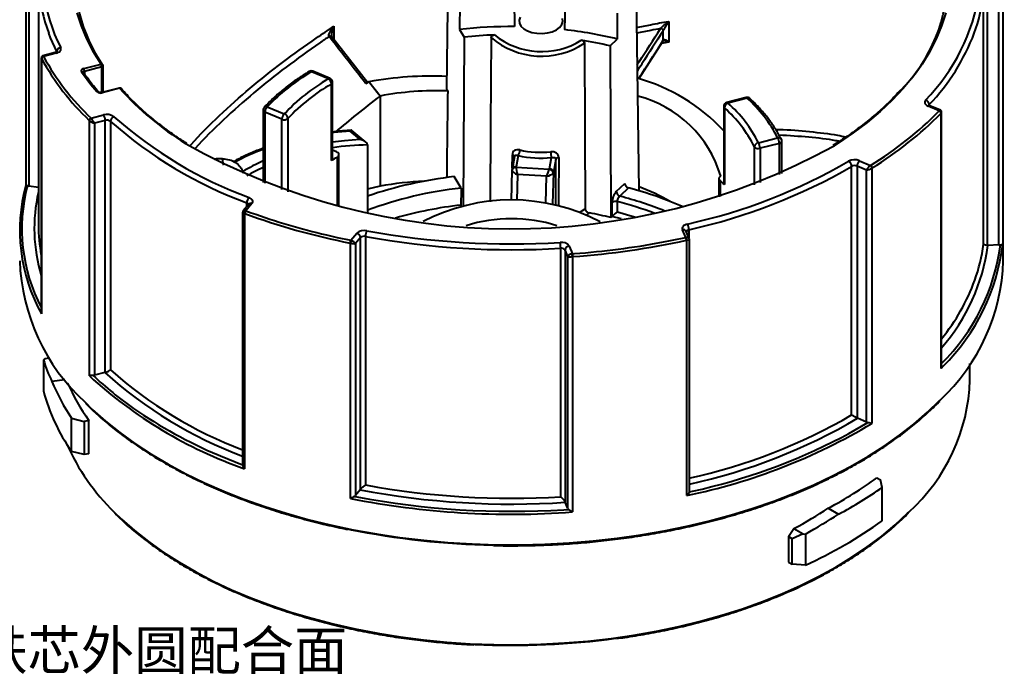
# Model space of a CAD drawing. Header units: millimetres. Extents: x 2517 to 77584, y 486 to 45347.
# Drawn here: x 3347.88 to 3385.64, y 615.38 to 640.5 of the extents above; entities that cross this region are included whole.
import ezdxf

# ---------------------------------------------------------------- set-up
doc = ezdxf.new("R2010")
doc.units = ezdxf.units.MM
doc.layers.add('实线', color=7, linetype='Continuous', lineweight=25)
doc.styles.get("Standard").update_dxf_attribs({"font": 'simfang.ttf'})

msp = doc.modelspace()

# ---------------------------------------------------------------- linework, layer by layer
at = {"layer": '实线'}
for p, q in [((3348.1149, 643.9347), (3348.1149, 634.1533)), ((3348.2308, 643.7831), (3348.2308, 634.1153)), ((3348.5978, 642.1576), (3348.5978, 632.6204)), ((3385.6378, 631.2486), (3385.6378, 642.2229)), ((3385.6141, 641.6763), (3385.6141, 631.8782)), ((3366.8612, 641.2255), (3366.8764, 640.2338)), ((3384.8729, 631.8831), (3384.8729, 641.4203)), ((3385.0213, 641.506), (3385.0213, 631.8393)), ((3385.4655, 631.856), (3385.4655, 641.5239)), ((3364.7745, 641.1153), (3364.7675, 640.1227)), ((3368.8128, 641.1071), (3368.7957, 640.1173)), ((3370.8142, 640.7488), (3370.8185, 639.7556)), ((3372.7924, 640.4344), (3372.7924, 639.64)), ((3359.9383, 640.2467), (3359.9383, 639.7342)), ((3364.7675, 640.1227), (3364.9419, 639.8304)), ((3372.585, 639.7129), (3372.585, 640.076)), ((3361.2353, 638.0833), (3359.8477, 639.8495)), ((3364.9419, 639.8304), (3364.8962, 633.3432)), ((3370.5427, 639.4906), (3370.8185, 639.7556)), ((3371.6453, 638.2265), (3372.5771, 639.6852)), ((3370.5427, 639.4906), (3370.5714, 632.9076)), ((3372.7924, 639.64), (3372.5168, 639.5909)), ((3348.708, 639.0346), (3348.708, 629.2677)), ((3348.7151, 639.0126), (3348.7151, 629.2146)), ((3349.235, 639.2345), (3348.7704, 639.1151)), ((3349.2748, 639.2101), (3348.7944, 639.0867)), ((3349.235, 639.2345), (3349.2339, 639.2342)), ((3350.335, 638.6232), (3351.0002, 638.7942)), ((3351.0328, 638.6867), (3350.3675, 638.5157)), ((3351.0328, 637.7077), (3351.0328, 638.6867)), ((3351.0802, 637.7199), (3351.0802, 638.7289)), ((3350.3675, 638.5157), (3350.3675, 638.4128)), ((3359.7292, 638.229), (3359.0755, 638.5031)), ((3359.7911, 638.2459), (3359.1374, 638.5201)), ((3351.6962, 637.8782), (3351.0309, 637.7072)), ((3351.7161, 637.866), (3351.0508, 637.695)), ((3359.8435, 635.0941), (3359.8435, 638.0337)), ((3359.8892, 635.1588), (3359.8892, 638.0983)), ((3361.7152, 637.571), (3361.2839, 638.1174)), ((3361.2839, 638.1174), (3361.2839, 638.1159)), ((3361.5161, 637.822), (3361.2839, 638.1159)), ((3364.2614, 637.8428), (3364.3081, 637.7646)), ((3350.902, 637.7264), (3350.9032, 637.7251)), ((3361.7152, 637.571), (3361.7152, 637.5702)), ((3361.7152, 637.5702), (3361.7152, 634.1089)), ((3375.763, 637.5125), (3375.0248, 637.3228)), ((3375.8028, 637.4882), (3375.0646, 637.2985)), ((3357.2227, 637.0274), (3357.2227, 634.2472)), ((3357.3827, 637.1581), (3358.0364, 636.8839)), ((3374.9046, 637.1678), (3374.9046, 634.2283)), ((3374.9296, 637.1183), (3374.9296, 634.1788)), ((3383.1757, 637.0006), (3382.7503, 637.179)), ((3382.797, 637.2411), (3382.797, 637.2035)), ((3383.2211, 637.0244), (3382.8121, 637.1959)), ((3350.6166, 636.724), (3351.097, 636.8475)), ((3357.9424, 636.6785), (3357.2886, 636.9527)), ((3357.2886, 636.9527), (3357.2886, 634.2213)), ((3357.9424, 633.978), (3357.9424, 636.6785)), ((3358.1782, 636.7105), (3358.1782, 633.8962)), ((3383.2502, 627.1192), (3383.2502, 636.9172)), ((3383.2705, 627.2073), (3383.2705, 636.9501)), ((3350.5529, 626.8317), (3350.5529, 636.6298)), ((3351.1621, 636.6325), (3350.7553, 636.5279)), ((3350.7553, 636.5279), (3350.7553, 626.8601)), ((3351.1621, 626.9658), (3351.1621, 636.6325)), ((3351.3628, 636.5971), (3351.3628, 627.0599)), ((3360.9378, 635.9088), (3360.5633, 636.2234)), ((3361.1641, 635.797), (3360.6239, 636.2507)), ((3376.236, 635.7796), (3376.9742, 635.9694)), ((3361.2297, 635.696), (3361.2297, 633.081)), ((3376.0819, 634.1652), (3376.0819, 635.6242)), ((3377.0393, 635.7543), (3376.3011, 635.5646)), ((3376.3011, 635.5646), (3376.3011, 634.2504)), ((3377.0393, 634.5598), (3377.0393, 635.7543)), ((3377.1342, 634.6022), (3377.1342, 635.8387)), ((3355.6577, 635.1637), (3355.5326, 635.165)), ((3360.0353, 635.43), (3359.8892, 635.4913)), ((3360.0603, 635.2179), (3360.0603, 633.3435)), ((3360.1342, 633.3252), (3360.1342, 635.3179)), ((3366.8703, 635.2488), (3366.78, 634.7531)), ((3366.7896, 634.8058), (3366.7904, 635.3194)), ((3367.016, 635.2866), (3366.9374, 634.8551)), ((3368.2104, 634.7779), (3368.289, 635.2093)), ((3368.46, 635.1346), (3368.3696, 634.6376)), ((3368.4579, 633.375), (3368.46, 635.1346)), ((3366.7783, 634.7341), (3366.78, 634.7531)), ((3366.9377, 634.8435), (3368.206, 634.7665)), ((3379.8139, 625.3336), (3379.8139, 634.8708)), ((3380.3831, 634.7302), (3380.0229, 634.8813)), ((3380.0229, 634.8813), (3380.0229, 625.2147)), ((3380.117, 635.0867), (3380.5424, 634.9083)), ((3380.5944, 634.807), (3380.5944, 625.009)), ((3364.8236, 634.0382), (3364.5608, 634.4787)), ((3366.777, 634.7244), (3366.7454, 633.5623)), ((3366.9906, 634.5567), (3366.9634, 633.5598)), ((3368.1044, 634.4891), (3366.9906, 634.5567)), ((3368.0763, 633.4557), (3368.1044, 634.4891)), ((3368.3696, 634.6376), (3368.3367, 633.4319)), ((3374.7206, 634.4038), (3374.7206, 633.696)), ((3380.3831, 625.0624), (3380.3831, 634.7302)), ((3348.5978, 634.0545), (3348.2308, 634.1153)), ((3361.7152, 634.1089), (3361.2297, 633.9941)), ((3370.7821, 633.9021), (3371.104, 634.2114)), ((3371.2511, 634.0439), (3370.9192, 633.7251)), ((3374.7621, 634.3258), (3374.7621, 633.7088)), ((3371.6411, 633.9353), (3371.6513, 633.9451)), ((3356.6702, 633.4154), (3356.4565, 633.1625)), ((3356.7924, 633.4428), (3356.5619, 633.17)), ((3356.5943, 633.3256), (3356.5943, 633.4697)), ((3356.67, 633.4152), (3356.6702, 633.4154)), ((3364.8167, 633.3842), (3364.847, 633.3333)), ((3368.3367, 633.4319), (3368.336, 633.4082)), ((3356.4372, 633.1098), (3356.4372, 623.4121)), ((3356.5103, 633.0684), (3356.5103, 623.2704)), ((3356.5619, 633.17), (3356.7684, 633.0941)), ((3369.7471, 633.0847), (3369.6365, 633.0087)), ((3370.5714, 632.9076), (3370.613, 632.9475)), ((3370.9771, 632.8529), (3370.613, 632.9475)), ((3360.5885, 632.0362), (3360.819, 632.3091)), ((3360.9628, 632.1379), (3360.7676, 631.9069)), ((3360.9628, 622.4713), (3360.9628, 632.1379)), ((3361.1559, 632.1853), (3361.1559, 622.6481)), ((3373.447, 632.1454), (3373.3198, 632.44)), ((3373.4646, 632.3773), (3373.4667, 632.3728)), ((3373.5807, 632.1089), (3373.4667, 632.3728)), ((3373.5703, 632.4396), (3373.5703, 632.1329)), ((3360.5714, 622.1269), (3360.5714, 631.925)), ((3360.7676, 631.9069), (3360.7676, 622.239)), ((3368.6458, 622.1936), (3368.6458, 631.7308)), ((3368.9729, 631.8143), (3369.1001, 631.5198)), ((3373.4845, 622.2405), (3373.4845, 632.0385)), ((3373.5875, 622.3921), (3373.5875, 632.0757)), ((3385.4655, 631.856), (3385.0431, 631.839)), ((3368.9254, 631.4119), (3368.8177, 631.6613)), ((3368.8177, 631.6613), (3368.8177, 621.9947)), ((3368.9254, 621.7441), (3368.9254, 631.4119)), ((3369.1001, 631.5198), (3369.1736, 631.5252)), ((3369.1005, 631.4075), (3369.1005, 621.6094)), ((3348.845, 627.4824), (3348.793, 627.4471)), ((3348.793, 627.4471), (3348.793, 626.2538)), ((3349.0233, 627.51), (3348.845, 627.4824)), ((3383.327, 627.1995), (3383.2502, 627.1192)), ((3384.3578, 626.676), (3384.3578, 627.3038)), ((3351.1421, 626.9595), (3350.7553, 626.8601)), ((3349.611, 626.6869), (3349.1174, 626.6105)), ((3349.8723, 625.2066), (3350.3515, 625.0881)), ((3349.8723, 623.9283), (3349.8723, 625.2066)), ((3350.5375, 625.1169), (3350.3515, 625.0881)), ((3350.3515, 625.0881), (3350.3515, 623.8143)), ((3350.5375, 623.8431), (3350.5375, 625.1169)), ((3380.3831, 625.0624), (3380.0406, 625.2061)), ((3350.3515, 623.8143), (3349.8723, 623.9283)), ((3350.5375, 623.8431), (3350.3515, 623.8143)), ((3380.7837, 622.9227), (3380.9199, 622.844)), ((3380.9884, 622.552), (3380.9199, 622.844)), ((3360.9532, 622.4587), (3360.7676, 622.239)), ((3373.5856, 622.3778), (3373.7117, 622.4064)), ((3380.9884, 621.2737), (3380.9884, 622.552)), ((3360.7289, 622.2099), (3360.8211, 622.1921)), ((3368.9254, 621.7441), (3368.8229, 621.9812)), ((3368.7649, 621.6987), (3368.9527, 621.7109)), ((3378.9169, 621.7543), (3379.3129, 621.5257)), ((3377.5998, 620.9725), (3377.955, 620.7674)), ((3377.3896, 620.6644), (3377.3896, 619.6895)), ((3377.5258, 620.5857), (3377.3896, 620.6644)), ((3377.955, 620.7674), (3377.5258, 620.5857)), ((3377.5258, 619.6109), (3377.5258, 620.5857)), ((3377.955, 620.7674), (3378.0395, 620.7646)), ((3378.0395, 620.7646), (3378.0395, 619.5713)), ((3377.3896, 619.6895), (3377.5258, 619.6109)), ((3378.0395, 619.5713), (3377.5258, 619.6109))]:
    msp.add_line(p, q, dxfattribs=at)
at = {"layer": '实线', "flags": 128}
for points in [[(3364.3274, 642.5246), (3364.3045, 640.899), (3364.2614, 637.8428)], [(3371.5259, 642.0878), (3371.551, 640.4593), (3371.6513, 633.9451)], [(3351.0002, 638.7942), (3350.705, 639.2751), (3350.4539, 639.7643), (3350.2474, 640.2604), (3350.0862, 640.762)], [(3367.0848, 640.5983), (3367.0483, 640.4833), (3367.0605, 640.3666), (3367.1207, 640.255), (3367.2255, 640.155), (3367.3687, 640.0723), (3367.542, 640.0118), (3367.7353, 639.977), (3367.9375, 639.97), (3368.1366, 639.991), (3368.3213, 640.039), (3368.4807, 640.1111), (3368.6056, 640.2031), (3368.6887, 640.3097), (3368.7252, 640.4247), (3368.713, 640.5414)], [(3383.4299, 640.7635), (3383.2688, 640.2618), (3383.0625, 639.7657), (3382.8114, 639.2765), (3382.5164, 638.7956), (3382.1781, 638.3242), (3381.7976, 637.8637), (3381.3758, 637.4154), (3380.914, 636.9804), (3380.4134, 636.5599), (3379.8753, 636.1552), (3379.3013, 635.7672), (3379.1396, 635.6651)], [(3349.2985, 639.2737), (3349.0615, 639.8037), (3348.9948, 639.9777)], [(3365.9756, 639.8124), (3365.9544, 636.4393), (3365.9363, 633.516)], [(3349.2748, 639.2101), (3349.3247, 639.2262), (3349.3689, 639.2471), (3349.4059, 639.2723), (3349.4346, 639.3008), (3349.4541, 639.3318), (3349.4636, 639.3643), (3349.4631, 639.3973), (3349.4523, 639.4297)], [(3369.56, 639.5949), (3369.5729, 636.2197), (3369.584, 633.2444)], [(3349.2748, 639.2101), (3349.2621, 639.2241), (3349.2499, 639.2325), (3349.2386, 639.235), (3349.235, 639.2345)], [(3350.335, 638.6232), (3350.3084, 638.6145), (3350.2851, 638.6031), (3350.2661, 638.5893), (3350.2519, 638.5737), (3350.2431, 638.5568), (3350.24, 638.5393), (3350.2428, 638.5217), (3350.2513, 638.5048)], [(3351.0328, 638.6867), (3351.046, 638.691), (3351.0575, 638.6967), (3351.067, 638.7035), (3351.0741, 638.7112), (3351.0786, 638.7196), (3351.0802, 638.7283), (3351.0802, 638.7289)], [(3351.7161, 637.866), (3351.7097, 637.873), (3351.7036, 637.8772), (3351.698, 637.8785), (3351.6962, 637.8782)], [(3361.7152, 637.5702), (3361.6037, 637.7112), (3361.5161, 637.822)], [(3351.0508, 637.695), (3351.0445, 637.702), (3351.0384, 637.7062), (3351.0327, 637.7075), (3351.0309, 637.7072)], [(3375.8028, 637.4882), (3375.7901, 637.5022), (3375.7779, 637.5106), (3375.7667, 637.5131), (3375.763, 637.5125)], [(3382.6557, 637.4151), (3382.6335, 637.3847), (3382.6211, 637.3525), (3382.6187, 637.3195), (3382.6266, 637.2869), (3382.6444, 637.2555), (3382.6715, 637.2265), (3382.7072, 637.2007), (3382.7503, 637.179)], [(3375.0646, 637.2985), (3375.052, 637.3124), (3375.0397, 637.3208), (3375.0285, 637.3233), (3375.0248, 637.3228)], [(3360.5633, 636.2234), (3359.937, 636.165), (3359.8892, 636.1593)], [(3359.8892, 635.8125), (3360.3411, 635.8655), (3360.9378, 635.9088)], [(3355.7139, 634.9187), (3355.6949, 634.9938), (3355.6577, 635.1637)], [(3360.0603, 635.2179), (3360.0939, 635.2411), (3360.118, 635.2679), (3360.1315, 635.2971), (3360.1337, 635.3273), (3360.1244, 635.3571), (3360.1042, 635.385), (3360.074, 635.4097), (3360.0353, 635.43)], [(3368.569, 635.2115), (3368.5687, 634.9485), (3368.5678, 633.8964), (3368.5673, 633.3558)], [(3374.7888, 634.5005), (3374.7627, 634.4822), (3374.7425, 634.4616), (3374.7286, 634.4393), (3374.7215, 634.4159), (3374.7214, 634.3922), (3374.7283, 634.3688), (3374.742, 634.3465), (3374.7621, 634.3258)], [(3356.7924, 633.4428), (3356.8127, 633.4736), (3356.8233, 633.506), (3356.8237, 633.539), (3356.8139, 633.5715), (3356.7942, 633.6025), (3356.7654, 633.631), (3356.7282, 633.656), (3356.6839, 633.6769)], [(3368.3231, 633.4108), (3368.3274, 633.4154), (3368.3367, 633.4319)], [(3369.3719, 633.1153), (3369.4807, 633.177), (3369.584, 633.2444)], [(3370.8247, 633.1257), (3371.3935, 632.9669), (3371.4963, 632.9354)], [(3373.5103, 632.6559), (3373.4594, 632.6409), (3373.414, 632.6208), (3373.3755, 632.5964), (3373.3452, 632.5685), (3373.3239, 632.5379), (3373.3124, 632.5056), (3373.311, 632.4726), (3373.3198, 632.44)], [(3359.6503, 632.2407), (3360.061, 632.1471), (3360.5885, 632.0362)], [(3372.5254, 631.9586), (3372.9195, 632.0347), (3373.447, 632.1454)], [(3350.386, 625.8203), (3350.6661, 625.548), (3351.1741, 625.0956), (3351.7203, 624.6582), (3352.3033, 624.237), (3352.9216, 623.8329), (3353.5738, 623.447), (3354.2583, 623.0801), (3354.9733, 622.7333), (3355.7172, 622.4072), (3356.4881, 622.1029), (3357.2842, 621.8209), (3358.1034, 621.5619), (3358.9438, 621.3267), (3359.8033, 621.1158), (3360.6798, 620.9296), (3361.5713, 620.7687), (3362.4754, 620.6335), (3363.39, 620.5242), (3364.3128, 620.4412), (3365.2416, 620.3846), (3366.1741, 620.3546), (3367.1081, 620.3513), (3368.0412, 620.3746), (3368.9711, 620.4245), (3369.8957, 620.501), (3370.8125, 620.6037), (3371.7195, 620.7325), (3372.6143, 620.887), (3373.4947, 621.0669), (3374.3587, 621.2717), (3375.2041, 621.5009), (3376.0288, 621.7539), (3376.8308, 622.0302), (3377.6082, 622.3291), (3378.359, 622.6498), (3379.0815, 622.9915), (3379.7737, 623.3534), (3380.4341, 623.7347), (3381.0611, 624.1343), (3381.653, 624.5514), (3382.2085, 624.9848), (3382.7262, 625.4336), (3383.2048, 625.8966), (3383.2078, 625.8996)], [(3379.4224, 624.4688), (3379.7056, 624.6209), (3380.441, 625.0471)], [(3355.4931, 623.8007), (3355.5826, 623.7623), (3356.4374, 623.4182)], [(3351.508, 621.6036), (3351.787, 621.3338), (3352.2832, 620.896), (3352.8178, 620.4735), (3353.3894, 620.0675), (3353.9965, 619.6789), (3354.6373, 619.309), (3355.3103, 618.9585), (3356.0137, 618.6286), (3356.7456, 618.3199), (3357.504, 618.0335), (3358.2869, 617.7699), (3359.0923, 617.53), (3359.9181, 617.3143), (3360.762, 617.1235), (3361.6217, 616.958), (3362.4951, 616.8182), (3363.3798, 616.7046), (3364.2735, 616.6174), (3365.1737, 616.5569), (3366.0782, 616.5233), (3366.9844, 616.5165), (3367.8901, 616.5367), (3368.7927, 616.5838), (3369.69, 616.6577), (3370.5795, 616.7581), (3371.4588, 616.8848), (3372.3257, 617.0375), (3373.1778, 617.2158), (3374.0129, 617.4191), (3374.8287, 617.647), (3375.6232, 617.8988), (3376.3941, 618.1739), (3377.1395, 618.4715), (3377.8573, 618.7909), (3378.5458, 619.1313), (3379.2029, 619.4916), (3379.8271, 619.8709), (3380.4166, 620.2684), (3380.9699, 620.6828), (3381.4854, 621.1131), (3381.962, 621.5581), (3382.013, 621.6089)]]:
    msp.add_lwpolyline(points, dxfattribs=at)
at = {"layer": '实线'}
for centre, radius, start, end in [((3356.1724, 642.2567), 6.1898, 134.98748, 214.55994), ((3377.195, 642.2251), 6.3236, 315.16264, 45.3401), ((3354.7794, 642.1538), 6.1804, 166.36592, 200.6161), ((3354.9957, 642.2821), 6.2342, 166.58452, 207.22865), ((3377.2746, 642.6701), 7.5214, 315.67905, 351.49272), ((3378.4844, 642.2148), 6.4377, 339.73068, 352.9113), ((3366.754, 622.4723), 17.7619, 89.60535, 96.42156), ((3366.9321, 623.8586), 16.3652, 76.26222, 83.46132), ((3372.4926, 640.0664), 0.0929, 5.97816, 98.30394), ((3372.4926, 640.0665), 0.093, 5.99061, 98.23102), ((3359.8001, 639.799), 0.0697, 47.73048, 130.51819), ((3359.8002, 639.7994), 0.0693, 46.43105, 130.72196), ((3366.7454, 623.1802), 16.7476, 92.19194, 96.18226), ((3367.9123, 642.0852), 2.9861, 229.56554, 303.49008), ((3367.9111, 642.1342), 2.8609, 230.85172, 302.20391), ((3366.9902, 624.7068), 15.2046, 76.48811, 80.74411), ((3372.5358, 639.7114), 0.0488, 327.7292, 0.99724), ((3372.5358, 639.7121), 0.0492, 327.24466, 0.85842), ((3376.8012, 642.9291), 8.2646, 316.50898, 339.12725), ((3349.473, 639.2555), 0.1755, 96.7787, 174.04497), ((3348.8021, 639.0104), 0.0869, 99.49901, 178.524), ((3348.8064, 638.9987), 0.0888, 97.71273, 174.13574), ((3357.2061, 643.6621), 9.6805, 208.73776, 226.54409), ((3357.2465, 643.7213), 9.6394, 208.73769, 226.54417), ((3350.1678, 638.5139), 0.1997, 0.5044, 33.17239), ((3351.0183, 638.7355), 0.0614, 37.83495, 107.15279), ((3350.8331, 638.6849), 0.1997, 0.50333, 33.17304), ((3351.0002, 638.7289), 0.08, 0, 33.63775), ((3359.0755, 638.3725), 0.16, 67.24565, 121.06682), ((3359.1206, 638.4599), 0.0624, 74.35887, 136.1923), ((3350.2697, 638.4468), 0.0608, 38.64511, 107.60014), ((3357.7348, 643.6653), 9.0903, 214.58963, 220.69231), ((3350.3728, 638.4619), 0.0541, 95.60164, 167.0965), ((3363.0292, 631.7894), 7.7914, 120.49391, 136.44515), ((3363.3139, 631.9797), 7.2044, 119.83936, 137.09973), ((3359.0288, 638.4365), 0.0814, 54.98669, 116.12054), ((3359.7743, 638.1857), 0.0624, 74.35887, 136.1923), ((3359.6, 638.0223), 0.2437, 2.67984, 57.99398), ((3359.7292, 638.0983), 0.16, 0, 67.24565), ((3363.7054, 624.7563), 13.5787, 87.61835, 100.27251), ((3369.6428, 631.3383), 7.1865, 43.03084, 74.25758), ((3351.7161, 637.8007), 0.08, 41.41795, 104.41444), ((3351.7366, 637.8139), 0.056, 45.09834, 111.49256), ((3360.6275, 645.9361), 12.0225, 222.16365, 237.92149), ((3363.3699, 631.886), 7.0873, 119.83936, 137.09974), ((3359.8111, 638.1051), 0.0784, 294.42671, 355.03899), ((3363.8726, 626.1331), 11.6396, 87.85573, 100.68164), ((3350.8626, 637.6848), 0.0573, 46.52382, 110.65514), ((3350.986, 637.9058), 0.2205, 229.37621, 287.10708), ((3370.5066, 633.2393), 4.464, 16.41027, 75.73509), ((3375.8028, 637.3576), 0.16, 47.02003, 104.41444), ((3375.8465, 637.3938), 0.104, 51.02484, 114.79823), ((3372.1333, 633.447), 5.4586, 27.52186, 47.75999), ((3382.5989, 637.2246), 0.1988, 4.77787, 73.39785), ((3357.3827, 637.0274), 0.16, 137.08739, 180), ((3357.3112, 637.0391), 0.0893, 187.49764, 255.36703), ((3357.3416, 637.0529), 0.1129, 68.64755, 132.34022), ((3357.5768, 636.945), 0.2883, 132.33017, 178.46136), ((3375.0646, 637.1678), 0.16, 104.41444, 180), ((3374.9714, 637.1704), 0.0668, 182.22662, 231.2243), ((3375.1378, 637.1029), 0.2088, 110.51417, 175.76596), ((3371.6432, 633.3923), 4.9683, 26.69423, 48.58763), ((3371.7239, 633.5109), 5.0504, 26.69422, 48.58763), ((3382.7953, 637.1358), 0.0624, 74.35566, 136.19346), ((3382.842, 637.196), 0.0637, 134.92642, 178.4304), ((3350.6502, 636.6271), 0.1026, 109.11329, 175.56836), ((3350.6608, 636.6092), 0.1099, 108.78277, 169.23983), ((3351.2259, 636.4049), 0.461, 53.76015, 106.24126), ((3350.7627, 636.6289), 0.3994, 0.50475, 33.17183), ((3351.2265, 636.4112), 0.2305, 53.76049, 106.24117), ((3351.5701, 636.5815), 0.2079, 110.17104, 175.71807), ((3362.385, 649.1008), 16.4439, 228.54399, 249.71413), ((3358.2305, 636.6708), 0.2883, 132.33016, 178.46105), ((3358.0341, 636.8877), 0.2284, 246.31599, 309.115), ((3357.9809, 636.6938), 0.198, 4.82249, 73.72652), ((3373.3571, 646.6545), 13.7696, 301.45457, 315.48453), ((3373.3852, 646.6078), 13.8282, 301.45459, 315.4845), ((3383.1451, 636.9046), 0.1007, 4.63678, 72.36733), ((3383.1546, 636.9186), 0.0957, 359.14198, 70.8366), ((3362.3462, 649.0307), 16.5901, 228.54398, 249.71414), ((3377.0078, 635.8477), 0.1262, 29.95289, 105.4209), ((3376.6399, 635.7508), 0.3994, 0.50398, 33.1729), ((3376.9742, 635.8387), 0.16, 0, 26.74706), ((3366.7666, 658.057), 25.583, 240.68928, 298.9235), ((3360.3059, 627.2684), 8.8117, 110.48117, 118.26336), ((3361.5013, 624.0708), 11.6284, 91.33832, 97.96878), ((3366.6439, 635.5058), 0.4319, 329.49177, 359.45914), ((3367.8875, 639.0744), 3.6637, 257.19899, 275.85665), ((3376.2558, 635.606), 0.1748, 96.47968, 174.01819), ((3376.2348, 635.7536), 0.2003, 220.26272, 289.33198), ((3375.9017, 635.5611), 0.3994, 0.50411, 33.17277), ((3377.0277, 635.863), 0.1093, 276.10895, 347.16181), ((3364.513, 627.1671), 9.2001, 118.94606, 120.50052), ((3359.8111, 635.1656), 0.0784, 294.42671, 355.03899), ((3366.7684, 635.2168), 0.1049, 15.40743, 77.89173), ((3367.8876, 639.1226), 3.9338, 257.19898, 275.85666), ((3369.1661, 635.4311), 0.9047, 180.08452, 194.19205), ((3368.575, 635.0874), 0.1242, 92.77382, 157.67937), ((3360.1332, 628.4924), 7.2015, 113.8384, 120.96649), ((3360.139, 628.4816), 6.9876, 114.66811, 120.44043), ((3366.9402, 634.6803), 0.1632, 90.8821, 170.11848), ((3366.9157, 634.7162), 0.1406, 81.11229, 164.76606), ((3368.1737, 634.5845), 0.1849, 8.7388, 79.94179), ((3368.2126, 634.6199), 0.1579, 6.40636, 90.78762), ((3368.788, 653.9348), 21.7966, 282.51246, 300.03798), ((3368.8061, 653.9077), 21.9904, 282.51245, 300.03798), ((3379.9306, 634.6246), 0.4982, 68.03738, 117.72626), ((3379.5718, 634.8593), 0.2424, 2.72872, 58.38358), ((3379.9298, 634.6503), 0.2491, 68.03749, 117.72615), ((3380.3111, 634.8736), 0.2883, 132.32998, 178.46125), ((3380.4636, 634.7838), 0.1329, 10.05829, 59.92021), ((3380.4821, 634.8055), 0.1191, 2.88303, 59.58411), ((3366.4003, 618.502), 16.0823, 96.56768, 108.75407), ((3354.4524, 632.4152), 6.5697, 164.65789, 209.15527), ((3354.4806, 632.4823), 6.5185, 165.33864, 207.67858), ((3348.2649, 634.3314), 0.2188, 245.56751, 261.03638), ((3366.4047, 619.3841), 14.7392, 96.158, 110.55466), ((3363.8496, 622.8513), 11.4581, 92.23025, 100.73574), ((3367.747, 620.6027), 13.8904, 66.24038, 75.38834), ((3369.0747, 627.0654), 7.4794, 59.69806, 69.77611), ((3370.5237, 629.3311), 6.5507, 47.73377, 49.68312), ((3374.9714, 634.2309), 0.0668, 182.22662, 231.2243), ((3354.6439, 632.4883), 6.2052, 166.99719, 196.94242), ((3356.895, 633.4627), 0.3007, 134.58638, 178.66642), ((3370.9873, 633.9194), 0.2059, 184.80909, 250.70463), ((3367.6015, 620.7924), 13.3515, 67.81214, 75.61171), ((3356.5675, 633.3714), 0.1019, 20.40608, 74.72774), ((3356.7521, 633.3363), 0.1139, 69.26815, 135.9926), ((3366.5275, 618.0564), 15.4229, 96.36902, 105.90115), ((3366.7572, 626.2424), 7.3399, 62.34922, 117.53777), ((3370.7578, 633.297), 0.2304, 74.12512, 127.15009), ((3367.5038, 620.5065), 13.4283, 69.34744, 75.69883), ((3356.6449, 633.083), 0.1353, 137.46894, 186.1837), ((3356.673, 633.0626), 0.1545, 135.975, 178.78376), ((3365.715, 657.9782), 26.5557, 249.73812, 258.81149), ((3365.621, 657.697), 26.1471, 250.21024, 256.79993), ((3366.7578, 626.9992), 5.8624, 72.68103, 107.31897), ((3367.0332, 618.449), 14.8852, 76.24922, 79.49488), ((3354.7089, 632.6225), 6.1111, 180.02, 190.89803), ((3373.1401, 632.4367), 0.4302, 0.38879, 30.63349), ((3361.1028, 631.9866), 0.4296, 76.20209, 131.35636), ((3360.7688, 632.1209), 0.1947, 5.0039, 75.07723), ((3361.1047, 631.9767), 0.2148, 76.20231, 131.35602), ((3361.6723, 632.1835), 0.5164, 154.74512, 179.79865), ((3366.7555, 662.5249), 30.852, 259.54299, 273.51263), ((3366.7555, 662.4762), 30.5803, 259.54301, 273.51261), ((3373.3509, 632.3132), 0.1305, 29.39285, 103.77806), ((3373.2496, 632.0357), 0.2259, 0.32633, 29.07734), ((3373.302, 632.0628), 0.1842, 352.42735, 27.50629), ((3373.5824, 632.3215), 0.1188, 95.85924, 159.66326), ((3360.8058, 631.9262), 0.2436, 153.1544, 179.75057), ((3360.9011, 631.8755), 0.3334, 152.19, 171.46317), ((3368.6886, 631.6059), 0.3525, 36.24685, 99.70977), ((3367.1524, 631.7311), 1.4933, 359.9908, 8.55982), ((3368.6755, 631.5571), 0.1763, 36.24666, 99.70986), ((3368.9886, 631.6431), 0.172, 95.25083, 173.91052), ((3366.9268, 662.0557), 30.7248, 274.07474, 282.30638), ((3366.8989, 662.2967), 30.8555, 274.22774, 280.5066), ((3377.7328, 632.8786), 7.8594, 314.79577, 352.59585), ((3377.6254, 632.8204), 7.4823, 318.97719, 352.46346), ((3377.7578, 632.8203), 7.9126, 314.73629, 353.1625), ((3378.4944, 632.6756), 6.4275, 340.24007, 352.91727), ((3385.4561, 632.1116), 0.2557, 272.1022, 286.03922), ((3367.1233, 631.1164), 1.9985, 8.37493, 11.55813), ((3368.486, 631.4087), 0.624, 359.99441, 10.25382), ((3355.6258, 631.535), 7.7533, 182.11695, 227.48244), ((3378.027, 631.4797), 7.6144, 312.87504, 358.26037), ((3377.171, 633.1991), 7.8501, 320.98573, 339.90969), ((3362.1531, 639.4731), 17.1572, 227.45929, 250.79883), ((3350.6911, 627.1143), 0.2622, 270.46594, 284.17098), ((3360.0386, 636.7637), 13.6226, 226.68461, 235.1398), ((3362.2517, 639.3243), 16.6226, 228.06055, 249.52509), ((3362.2964, 639.4262), 16.5066, 228.51861, 249.20901), ((3377.2225, 626.9019), 7.139, 312.14725, 358.18617), ((3355.8901, 628.1347), 7.3422, 194.84357, 214.95332), ((3362.6479, 640.6257), 18.2831, 235.34763, 246.96231), ((3368.8061, 644.3705), 21.9904, 282.51245, 300.03798), ((3368.8465, 644.6654), 22.8996, 281.68534, 300.86509), ((3368.84, 644.2813), 22.1205, 282.39329, 300.42061), ((3380.4699, 625.2743), 0.229, 247.73202, 262.73421), ((3357.5223, 627.7528), 8.6014, 204.20394, 225.63588), ((3368.683, 645.2688), 23.4089, 282.40479, 297.30782), ((3366.7565, 653.0137), 31.1012, 259.24593, 273.8097), ((3366.7555, 652.9877), 30.852, 259.54299, 273.51263), ((3373.5332, 622.3921), 0.0543, 344.67264, 359.94743), ((3366.756, 653.5126), 31.9892, 258.85259, 274.20303), ((3360.6763, 622.32), 0.1221, 295.56018, 318.434), ((3366.7555, 653.5471), 31.9117, 259.2827, 273.61029), ((3369.0032, 621.7804), 0.0858, 205.02484, 233.99824), ((3371.0103, 635.1528), 17.0937, 294.28127, 305.71336), ((3366.6752, 651.5232), 31.1915, 258.65439, 268.83476), ((3366.7584, 646.5323), 30.036, 267.32425, 277.67378)]:
    msp.add_arc(centre, radius, start, end, dxfattribs=at)
for centre, major_axis, ratio, start_param, end_param in [((3348.868, 638.975), (0.1581, -0.069), 0.3536592, 3.2947381, 3.5936716), ((3348.868, 638.975), (-0.0977, 0.1401), 0.0381565, 5.730255, 6.2689313), ((3363.8778, 386.5603), (6.4921, 645.0402), 0.0035308, 1.1708086, 1.1763956), ((3383.1105, 636.8973), (0.1121, 0.1262), 0.1719138, 0.0586464, 0.6569019), ((3350.6902, 636.6123), (-0.0977, 0.1401), 0.0381565, 4.0395131, 5.4903639), ((3383.1105, 636.8973), (0.159, 0.0585), 0.3007916, 5.6646904, 6.1716184), ((3350.6902, 636.6123), (0.1581, -0.069), 0.3536592, 3.8335626, 5.2844134), ((3367.0149, 634.6428), (-0.0624, 0.2438), 0.1877056, 0.5576753, 1.8834929), ((3367.017, 634.8503), (0.08, 0.0005), 0.5946356, 3.0302266, 3.2752052), ((3368.1288, 634.5752), (0.0887, 0.235), 0.032562, 4.3494549, 5.6752726), ((3368.1309, 634.7827), (0.08, 0.0005), 0.5946356, 5.9268406, 6.1718192), ((3380.4772, 634.805), (0.1121, 0.1262), 0.1719138, 0.8967929, 2.3476437), ((3380.4772, 634.805), (0.159, 0.0585), 0.3007916, 3.9739485, 5.4247994), ((3367.017, 634.7196), (0.24, -0.0044), 0.4403879, 3.0459745, 3.2909532), ((3367.0149, 634.6428), (0.2357, -0.0919), 0.352438, 3.4206227, 4.7464403), ((3368.1288, 634.5752), (0.2409, 0.0756), 0.3024565, 4.5169528, 5.8427704), ((3368.1309, 634.652), (0.24, -0.0044), 0.4403879, 5.9425885, 6.1875672), ((3366.7578, 500.6273), (9.4362, 937.5584), 0.0035308, 1.4280511, 1.4287558), ((3366.6207, 515.6449), (-8.4079, 923.631), 0.0055346, 4.8396967, 4.8402661), ((3366.7578, 515.5984), (-8.5442, 923.679), 0.0056251, 4.839921, 4.8403499), ((3356.5972, 633.0811), (0.1599, -0.0299), 0.2035259, 3.1798601, 4.1766944), ((3356.5972, 633.0811), (0.1444, -0.0759), 0.4283059, 2.1513371, 3.0430326), ((3373.4275, 632.0599), (0.1549, 0.044), 0.497172, 0.0704217, 1.1865703), ((3360.6238, 631.9474), (0.1599, -0.0299), 0.2035259, 4.4165855, 5.8674363), ((3360.6238, 631.9474), (0.1444, -0.0759), 0.4283059, 0.4605953, 1.9114461), ((3373.4275, 632.0599), (0.16, 0.0163), 0.1793364, 5.0583749, 6.2642274), ((3369.0806, 631.4343), (0.1549, 0.044), 0.497172, 1.4264613, 2.8773121), ((3369.0806, 631.4343), (0.16, 0.0163), 0.1793364, 3.3676331, 4.8184839), ((3366.7578, 629.1287), (18.1585, 0.4526), 0.5080497, 3.275652, 3.3687007), ((3366.7578, 629.0945), (18.1599, -0.103), 0.5910425, 3.3847147, 3.5218198), ((3366.7578, 629.0945), (17.5999, -0.0998), 0.5910425, 3.3976109, 3.5435327), ((3366.7578, 629.0945), (17.5994, -0.2615), 0.5671246, 5.4834838, 5.6430029), ((3366.7578, 629.0945), (18.1594, -0.2698), 0.5671246, 5.4841848, 5.62129), ((3366.7578, 629.1287), (17.5763, 1.4615), 0.6251762, 5.3241307, 5.4231217), ((3366.7578, 629.1287), (18.1355, 1.508), 0.6251762, 5.330774, 5.4238227), ((3366.7578, 630.721), (12.4456, 21.5552), 0.5773346, 4.5756398, 4.5907094)]:
    msp.add_ellipse(centre, major_axis=major_axis, ratio=ratio, start_param=start_param, end_param=end_param, dxfattribs=at)
for points, knots in [([(3371.555, 640.2018), (3371.7354, 640.2382), (3372.1571, 640.3234), (3372.5612, 640.394), (3372.7924, 640.4344)], [0, 0, 0, 0, 0.4278394, 1, 1, 1, 1]), ([(3372.4793, 640.1585), (3372.4864, 640.1693), (3372.4991, 640.1838), (3372.5255, 640.2115), (3372.5398, 640.2253), (3372.5819, 640.2647), (3372.6099, 640.2891), (3372.6916, 640.3579), (3372.7433, 640.3982), (3372.7924, 640.4344)], [0, 0, 0, 0, 0.125, 0.125, 0.25, 0.25, 0.5, 0.5, 1, 1, 1, 1]), ([(3372.5851, 640.0762), (3372.5921, 640.087), (3372.6021, 640.1035), (3372.6219, 640.1364), (3372.6319, 640.1535), (3372.6609, 640.203), (3372.6794, 640.2349), (3372.7319, 640.3263), (3372.7635, 640.3823), (3372.7924, 640.4344)], [0, 0, 0, 0, 0.125, 0.125, 0.25, 0.25, 0.5, 0.5, 1, 1, 1, 1]), ([(3354.4157, 635.659), (3354.4305, 635.6765), (3354.7745, 636.0828), (3355.5415, 636.8255), (3356.7071, 637.8786), (3357.9569, 638.8645), (3359.0419, 639.6465), (3359.7134, 640.0961), (3359.9383, 640.2467)], [0, 0, 0, 0, 0.0099674, 0.231957, 0.4531517, 0.6715839, 0.8900152, 1, 1, 1, 1]), ([(3359.7548, 639.8521), (3359.7467, 639.8626), (3359.7452, 639.8798), (3359.749, 639.9147), (3359.7539, 639.9331), (3359.7723, 639.9869), (3359.7895, 640.0222), (3359.8458, 640.1239), (3359.8902, 640.1872), (3359.9383, 640.2467)], [0, 0, 0, 0, 0.125, 0.125, 0.25, 0.25, 0.5, 0.5, 1, 1, 1, 1]), ([(3359.9383, 640.2467), (3359.938, 640.2459), (3359.9147, 640.1918), (3359.8805, 640.096), (3359.8484, 639.972), (3359.8448, 639.9074), (3359.8437, 639.8859)], [0, 0, 0, 0, 0.0072475, 0.4978466, 0.8325815, 1, 1, 1, 1]), ([(3372.4793, 640.1585), (3372.3547, 640.136), (3372.0535, 640.0815), (3371.7414, 640.0178), (3371.5584, 639.9804)], [0, 0, 0, 0, 0.4137258, 1, 1, 1, 1]), ([(3371.5771, 638.765), (3371.6025, 638.8043), (3371.9035, 639.2695), (3372.204, 639.7336), (3372.4792, 640.1583)], [0, 0, 0, 0, 0.084581, 1, 1, 1, 1]), ([(3372.585, 640.076), (3372.3111, 639.6515), (3371.9764, 639.1327), (3371.6417, 638.6128), (3371.5809, 638.5184)], [0, 0, 0, 0, 0.8184074, 1, 1, 1, 1]), ([(3359.7548, 639.8521), (3359.6349, 639.7706), (3359.0734, 639.3895), (3358.0944, 638.6843), (3356.8522, 637.7046), (3355.6943, 636.6585), (3354.9429, 635.9336), (3354.6108, 635.5428), (3354.6065, 635.5378)], [0, 0, 0, 0, 0.0630477, 0.2950622, 0.5270778, 0.7615879, 0.9969385, 1, 1, 1, 1]), ([(3361.1697, 638.0391), (3361.0213, 638.2299), (3360.8728, 638.4205), (3360.7243, 638.6109), (3360.4013, 639.0251), (3360.0782, 639.4387), (3359.755, 639.8519)], [0, 0, 0, 0, 0.0013486886, 0.0013486886, 0.0013486886, 0.0042820691, 0.0042820691, 0.0042820691, 0.0042820691]), ([(3359.8469, 639.8506), (3359.8476, 639.8498), (3359.8493, 639.8477), (3359.8469, 639.8514), (3359.8447, 639.8617), (3359.8431, 639.874), (3359.8435, 639.883), (3359.8436, 639.8859)], [0, 0, 0, 0, 0.1588265, 0.3835279, 0.6207739, 0.8784072, 1, 1, 1, 1]), ([(3365.9756, 639.8124), (3365.9757, 639.8228), (3365.978, 639.8335), (3365.9823, 639.8435), (3365.9866, 639.8535), (3365.993, 639.8631), (3366.0008, 639.8715), (3366.0089, 639.8802), (3366.0188, 639.888), (3366.0297, 639.8943), (3366.0413, 639.9011), (3366.0542, 639.9064), (3366.0676, 639.91), (3366.0797, 639.9132), (3366.0923, 639.9151), (3366.1049, 639.9156)], [0, 0, 0, 0, 0.00004759373, 0.00004759373, 0.00004759373, 0.00009510557, 0.00009510557, 0.00009510557, 0.00014386629, 0.00014386629, 0.00014386629, 0.00019591639, 0.00019591639, 0.00019591639, 0.00024289214, 0.00024289214, 0.00024289214, 0.00024289214]), ([(3369.4357, 639.7135), (3369.4673, 639.7083), (3369.4983, 639.6938), (3369.5453, 639.6503), (3369.5599, 639.622), (3369.56, 639.5949)], [0, 0, 0, 0, 0.5, 0.5, 1, 1, 1, 1]), ([(3371.6373, 638.2293), (3371.6855, 638.3047), (3372.0012, 638.7992), (3372.317, 639.2934), (3372.5846, 639.7122)], [0, 0, 0, 0, 0.15249668, 1, 1, 1, 1]), ([(3372.5772, 639.6854), (3372.5773, 639.6855), (3372.5783, 639.6879), (3372.5751, 639.6893), (3372.5907, 639.6904), (3372.5935, 639.6907)], [0, 0, 0, 0, 0.0476732, 0.8271095, 1, 1, 1, 1]), ([(3372.585, 639.7129), (3372.594, 639.7269), (3372.6088, 639.734), (3372.6427, 639.7361), (3372.6618, 639.7314), (3372.7199, 639.7064), (3372.7584, 639.6762), (3372.7924, 639.64)], [0, 0, 0, 0, 0.25, 0.25, 0.5, 0.5, 1, 1, 1, 1]), ([(3372.7924, 639.64), (3372.7915, 639.6405), (3372.7668, 639.6545), (3372.72, 639.6758), (3372.6564, 639.6915), (3372.612, 639.6959), (3372.5932, 639.6905), (3372.5881, 639.6891)], [0, 0, 0, 0, 0.0125998, 0.3782836, 0.6686129, 0.9109384, 1, 1, 1, 1]), ([(3348.7714, 639.1142), (3348.7658, 639.1129), (3348.7507, 639.1094), (3348.7295, 639.0929), (3348.7133, 639.0684), (3348.7071, 639.042), (3348.7089, 639.0188), (3348.7126, 639.0047), (3348.7156, 638.9991), (3348.7157, 638.999)], [0, 0, 0, 0, 0.1168208, 0.3178826, 0.5209063, 0.7008474, 0.8546467, 0.9980049, 1, 1, 1, 1]), ([(3349.3086, 639.2688), (3349.3089, 639.269), (3349.3095, 639.2696), (3349.2931, 639.2561), (3349.2654, 639.2432), (3349.2429, 639.2367), (3349.235, 639.2345)], [0, 0, 0, 0, 0.2129214, 0.5154128, 0.828805, 1, 1, 1, 1]), ([(3350.9031, 637.7252), (3350.8377, 637.8029), (3350.6544, 638.0209), (3350.4628, 638.2752), (3350.3398, 638.4523), (3350.3173, 638.4848)], [0, 0, 0, 0, 0.3115235, 0.8736419, 1, 1, 1, 1]), ([(3358.9929, 638.5096), (3358.9116, 638.4596), (3358.676, 638.3148), (3358.3093, 638.0622), (3357.9056, 637.7474), (3357.5566, 637.4385), (3357.3559, 637.2302), (3357.2655, 637.1364)], [0, 0, 0, 0, 0.1212004, 0.351296, 0.5814383, 0.8115374, 1, 1, 1, 1]), ([(3354.2885, 635.7529), (3354.1494, 635.8422), (3353.8243, 636.0509), (3353.3503, 636.3973), (3352.862, 636.7877), (3352.4097, 637.1922), (3352.0506, 637.5489), (3351.8493, 637.7724), (3351.7761, 637.8536)], [0, 0, 0, 0, 0.14052052, 0.32851479, 0.51650997, 0.70451348, 0.89253547, 1, 1, 1, 1]), ([(3381.6858, 637.7997), (3381.6192, 637.7242), (3381.4264, 637.5059), (3381.0673, 637.1569), (3380.6127, 636.7531), (3380.1212, 636.3636), (3379.618, 636.0001), (3379.263, 635.7746), (3379.0953, 635.668)], [0, 0, 0, 0, 0.0973849, 0.281802, 0.4661738, 0.650515, 0.8348373, 1, 1, 1, 1]), ([(3351.0309, 637.7072), (3351.0221, 637.7054), (3351.0034, 637.7015), (3350.9709, 637.7014), (3350.941, 637.7063), (3350.9188, 637.7141), (3350.906, 637.7221), (3350.904, 637.7242), (3350.9031, 637.7252)], [0, 0, 0, 0, 0.16962193, 0.35762074, 0.55006372, 0.71371631, 0.86355913, 1, 1, 1, 1]), ([(3361.7152, 637.5702), (3361.4121, 637.3374), (3360.8331, 636.8927), (3360.2745, 636.4241), (3360.0082, 636.2008)], [0, 0, 0, 0, 0.5233291, 1, 1, 1, 1]), ([(3377.1171, 635.9107), (3377.0822, 635.9776), (3376.9816, 636.1699), (3376.785, 636.4816), (3376.5148, 636.8414), (3376.2242, 637.1734), (3376.0101, 637.3799), (3375.9119, 637.4746)], [0, 0, 0, 0, 0.1213981, 0.3492906, 0.5775463, 0.8062595, 1, 1, 1, 1]), ([(3382.8121, 637.1959), (3382.8038, 637.1998), (3382.7843, 637.2088), (3382.7727, 637.2205), (3382.7737, 637.2189), (3382.7741, 637.2184)], [0, 0, 0, 0, 0.33919086, 0.79612319, 1, 1, 1, 1]), ([(3383.2697, 636.9497), (3383.2695, 636.957), (3383.2689, 636.9741), (3383.2561, 636.9985), (3383.2384, 637.0167), (3383.2244, 637.0222), (3383.2196, 637.0242)], [0, 0, 0, 0, 0.22749003, 0.53152035, 0.83826526, 1, 1, 1, 1]), ([(3360.6231, 636.2496), (3360.6196, 636.2523), (3360.6104, 636.2594), (3360.5899, 636.2515), (3360.5728, 636.2355), (3360.5636, 636.2238), (3360.5633, 636.2234)], [0, 0, 0, 0, 0.2267267, 0.583577, 0.9850869, 1, 1, 1, 1]), ([(3376.9016, 636.284), (3376.9463, 636.2839), (3377.4074, 636.2835), (3378.2048, 636.2085), (3379.069, 636.111), (3379.4985, 636.025), (3379.6099, 636.0027)], [0, 0, 0, 0, 0.04374755, 0.4506131, 0.85747845, 1, 1, 1, 1]), ([(3360.6072, 636.2554), (3360.5358, 636.2507), (3360.2948, 636.235), (3360.0567, 636.2077), (3359.8892, 636.1886)], [0, 0, 0, 0, 0.29642306, 1, 1, 1, 1]), ([(3361.2297, 635.696), (3361.2297, 635.7232), (3361.2101, 635.7523), (3361.1646, 635.7989), (3361.1379, 635.8183), (3361.0554, 635.8689), (3360.997, 635.8925), (3360.9378, 635.9088)], [0, 0, 0, 0, 0.25, 0.25, 0.5, 0.5, 1, 1, 1, 1]), ([(3379.346, 635.8305), (3379.2993, 635.8396), (3378.9424, 635.9089), (3378.1801, 636.0021), (3377.4166, 636.0444), (3377.0342, 636.0656)], [0, 0, 0, 0, 0.06976054, 0.53417606, 1, 1, 1, 1]), ([(3357.2227, 635.5618), (3357.2044, 635.5555), (3357.02, 635.4922), (3356.6916, 635.3511), (3356.3294, 635.1871), (3356.1375, 635.08), (3356.0853, 635.0509)], [0, 0, 0, 0, 0.0442099, 0.4467551, 0.849478, 1, 1, 1, 1]), ([(3367.0758, 635.5017), (3366.9979, 635.5199), (3366.9242, 635.5108), (3366.8207, 635.4454), (3366.7905, 635.3884), (3366.7904, 635.3194)], [0, 0, 0, 0, 0.5, 0.5, 1, 1, 1, 1]), ([(3355.5326, 635.165), (3355.4868, 635.1637), (3355.4146, 635.1617), (3355.3535, 635.1401), (3355.3311, 635.1322)], [0, 0, 0, 0, 0.6330136, 1, 1, 1, 1]), ([(3355.6577, 635.1637), (3355.7489, 635.1555), (3355.9314, 635.1392), (3356.1752, 635.0234), (3356.3545, 634.8547), (3356.4388, 634.7073), (3356.4487, 634.6252), (3356.4498, 634.6158)], [0, 0, 0, 0, 0.2431783, 0.4863903, 0.7286064, 0.9686837, 1, 1, 1, 1]), ([(3366.8698, 635.2403), (3366.8698, 635.2407), (3366.8693, 635.2458), (3366.87, 635.2471), (3366.8706, 635.2484)], [0, 0, 0, 0, 0.0741176, 1, 1, 1, 1]), ([(3366.8717, 635.2485), (3366.8723, 635.2539), (3366.873, 635.261), (3366.8801, 635.277), (3366.8955, 635.2949), (3366.9291, 635.3052), (3366.9702, 635.3029), (3367.0016, 635.2917), (3367.016, 635.2866)], [0, 0, 0, 0, 0.0805234, 0.1067945, 0.3136597, 0.5397728, 0.7894, 1, 1, 1, 1]), ([(3368.569, 635.2115), (3368.569, 635.2806), (3368.5359, 635.3413), (3368.4233, 635.4199), (3368.3442, 635.4382), (3368.2614, 635.4298)], [0, 0, 0, 0, 0.5, 0.5, 1, 1, 1, 1]), ([(3368.289, 635.2093), (3368.332, 635.2202), (3368.3724, 635.221), (3368.4366, 635.199), (3368.4601, 635.1736), (3368.46, 635.1346)], [0, 0, 0, 0, 0.5, 0.5, 1, 1, 1, 1]), ([(3348.115, 634.1533), (3348.1168, 634.1527), (3348.1199, 634.1516), (3348.1427, 634.1455), (3348.1645, 634.1364), (3348.1744, 634.1322)], [0, 0, 0, 0, 0.4305284, 0.7398955, 1, 1, 1, 1]), ([(3371.104, 634.2114), (3371.1044, 634.1769), (3371.1207, 634.1393), (3371.175, 634.0777), (3371.2127, 634.054), (3371.2511, 634.0439)], [0, 0, 0, 0, 0.5, 0.5, 1, 1, 1, 1]), ([(3370.7821, 633.9021), (3370.7384, 633.8602), (3370.6958, 633.7907), (3370.6354, 633.6354), (3370.618, 633.5501), (3370.6186, 633.4807)], [0, 0, 0, 0, 0.5, 0.5, 1, 1, 1, 1]), ([(3370.8208, 633.5186), (3370.8201, 633.5538), (3370.8308, 633.5965), (3370.8675, 633.6724), (3370.8931, 633.7055), (3370.9192, 633.7251)], [0, 0, 0, 0, 0.5, 0.5, 1, 1, 1, 1]), ([(3369.584, 633.2444), (3369.5842, 633.2086), (3369.6036, 633.1708), (3369.6647, 633.1129), (3369.7057, 633.0924), (3369.7471, 633.0847)], [0, 0, 0, 0, 0.5, 0.5, 1, 1, 1, 1]), ([(3356.4575, 633.1622), (3356.4527, 633.1561), (3356.4414, 633.1415), (3356.4357, 633.1213), (3356.4374, 633.1101), (3356.4375, 633.1095)], [0, 0, 0, 0, 0.4034356, 0.968134, 1, 1, 1, 1]), ([(3370.6238, 632.959), (3370.6483, 632.9877), (3370.6869, 633.0226), (3370.7589, 633.0809), (3370.7942, 633.1062), (3370.8247, 633.1257)], [0, 0, 0, 0, 0.5, 0.5, 1, 1, 1, 1]), ([(3373.5865, 632.0756), (3373.5867, 632.0841), (3373.5869, 632.0961), (3373.5809, 632.1062), (3373.5792, 632.1092)], [0, 0, 0, 0, 0.7008437, 1, 1, 1, 1]), ([(3385.0213, 631.8393), (3384.974, 631.8427), (3384.9358, 631.8504), (3384.8876, 631.8664), (3384.8752, 631.875), (3384.8729, 631.8831)], [0, 0, 0, 0, 0.5, 0.5, 1, 1, 1, 1]), ([(3385.5267, 631.8658), (3385.5553, 631.8742), (3385.577, 631.8762), (3385.6056, 631.8784), (3385.6128, 631.8782), (3385.6141, 631.8782)], [0, 0, 0, 0, 0.5, 0.5, 1, 1, 1, 1]), ([(3348.7106, 629.2677), (3348.7098, 629.2594), (3348.7083, 629.2426), (3348.7126, 629.2246), (3348.715, 629.2153), (3348.7151, 629.2146)], [0, 0, 0, 0, 0.4686812, 0.9603322, 1, 1, 1, 1]), ([(3383.2502, 627.1192), (3383.2505, 627.1198), (3383.2545, 627.1288), (3383.2659, 627.1579), (3383.2684, 627.1869), (3383.2702, 627.2073)], [0, 0, 0, 0, 0.0234809, 0.3145984, 1, 1, 1, 1]), ([(3350.6933, 626.8521), (3350.6613, 626.8518), (3350.6319, 626.8464), (3350.5844, 626.8377), (3350.566, 626.8338), (3350.5529, 626.8317)], [0, 0, 0, 0, 0.5, 0.5, 1, 1, 1, 1]), ([(3351.1621, 626.9658), (3351.2054, 626.9822), (3351.2502, 627.0019), (3351.3188, 627.0347), (3351.3452, 627.0489), (3351.3628, 627.0599)], [0, 0, 0, 0, 0.5, 0.5, 1, 1, 1, 1]), ([(3350.4023, 625.7884), (3350.5045, 625.6858), (3350.7548, 625.4347), (3351.1941, 625.0497), (3351.7133, 624.6325), (3352.2672, 624.2304), (3352.8527, 623.8438), (3353.469, 623.4737), (3354.1146, 623.1207), (3354.7881, 622.7858), (3355.488, 622.4696), (3356.2128, 622.1729), (3356.9608, 621.8962), (3357.7305, 621.6402), (3358.5198, 621.4052), (3359.3282, 621.1932), (3359.9863, 621.037), (3360.3793, 620.9597), (3360.4922, 620.9375)], [0, 0, 0, 0, 0.0457325, 0.1119728, 0.178224, 0.2444824, 0.3107449, 0.3770092, 0.4432731, 0.5095355, 0.5757954, 0.6420525, 0.7083065, 0.7745572, 0.8408047, 0.9070491, 0.9732907, 1, 1, 1, 1]), ([(3366.064, 620.3247), (3366.1169, 620.323), (3366.4651, 620.312), (3367.11, 620.3148), (3367.9966, 620.3347), (3368.8806, 620.3809), (3369.7599, 620.4504), (3370.6326, 620.5439), (3371.4967, 620.661), (3372.3504, 620.8014), (3373.1918, 620.9649), (3374.019, 621.1511), (3374.8302, 621.3596), (3375.6236, 621.5899), (3376.3975, 621.8416), (3377.1501, 622.114), (3377.8798, 622.4067), (3378.585, 622.7189), (3379.2641, 623.05), (3379.9157, 623.3993), (3380.5382, 623.766), (3381.1304, 624.1493), (3381.6905, 624.5485), (3382.2188, 624.9623), (3382.7089, 625.3914), (3383.0335, 625.6936), (3383.1839, 625.8558), (3383.1941, 625.8668)], [0, 0, 0, 0, 0.007697, 0.0506906, 0.0936842, 0.136678, 0.1796723, 0.2226673, 0.2656632, 0.3086602, 0.3516586, 0.3946587, 0.4376604, 0.4806643, 0.5236704, 0.5666787, 0.6096896, 0.6527029, 0.6957188, 0.7387369, 0.7817572, 0.824779, 0.8678017, 0.9108239, 0.9538442, 0.9968606, 1, 1, 1, 1]), ([(3380.0229, 625.2147), (3379.9845, 625.236), (3379.9402, 625.2611), (3379.8676, 625.3025), (3379.8369, 625.3202), (3379.8139, 625.3336)], [0, 0, 0, 0, 0.5, 0.5, 1, 1, 1, 1]), ([(3380.441, 625.0471), (3380.4721, 625.043), (3380.5027, 625.034), (3380.555, 625.0192), (3380.577, 625.0128), (3380.5944, 625.009)], [0, 0, 0, 0, 0.5, 0.5, 1, 1, 1, 1]), ([(3356.4374, 623.4182), (3356.4357, 623.3998), (3356.4437, 623.3721), (3356.4704, 623.3191), (3356.4888, 623.2931), (3356.5103, 623.2704)], [0, 0, 0, 0, 0.5, 0.5, 1, 1, 1, 1]), ([(3360.9628, 622.4713), (3360.9836, 622.5011), (3361.0197, 622.5378), (3361.0892, 622.5996), (3361.1244, 622.6268), (3361.1559, 622.6481)], [0, 0, 0, 0, 0.5, 0.5, 1, 1, 1, 1]), ([(3373.5856, 622.3778), (3373.5806, 622.3595), (3373.5666, 622.3332), (3373.5305, 622.2839), (3373.5085, 622.2604), (3373.4845, 622.2405)], [0, 0, 0, 0, 0.5, 0.5, 1, 1, 1, 1]), ([(3360.7289, 622.2099), (3360.7048, 622.1978), (3360.6765, 622.1803), (3360.6219, 622.1502), (3360.5955, 622.1368), (3360.5714, 622.1269)], [0, 0, 0, 0, 0.5, 0.5, 1, 1, 1, 1]), ([(3368.8177, 621.9947), (3368.8062, 622.0265), (3368.7763, 622.0672), (3368.7133, 622.137), (3368.6788, 622.1684), (3368.6458, 622.1936)], [0, 0, 0, 0, 0.5, 0.5, 1, 1, 1, 1]), ([(3351.5252, 621.5714), (3351.6135, 621.4825), (3351.8444, 621.25), (3352.258, 620.8882), (3352.7604, 620.4857), (3353.2975, 620.0984), (3353.8662, 619.7267), (3354.4654, 619.3716), (3355.0938, 619.0338), (3355.7497, 618.7142), (3356.4317, 618.4136), (3357.1382, 618.1325), (3357.8674, 617.8717), (3358.6176, 617.6318), (3359.387, 617.4133), (3360.1739, 617.2167), (3360.9763, 617.0426), (3361.7924, 616.8912), (3362.6202, 616.7632), (3363.4578, 616.658), (3364.3034, 616.5786), (3364.9287, 616.5321), (3365.2724, 616.5195), (3365.3311, 616.5174)], [0, 0, 0, 0, 0.0312367, 0.0816704, 0.1321133, 0.1825623, 0.2330147, 0.2834685, 0.3339218, 0.3843737, 0.4348234, 0.4852707, 0.5357152, 0.5861571, 0.6365962, 0.6870329, 0.7374672, 0.7878995, 0.8383299, 0.8887587, 0.9391863, 0.989613, 1, 1, 1, 1]), ([(3368.9527, 621.7109), (3368.9719, 621.6962), (3368.9971, 621.6754), (3369.0487, 621.6389), (3369.0751, 621.6223), (3369.1005, 621.6094)], [0, 0, 0, 0, 0.5, 0.5, 1, 1, 1, 1]), ([(3370.793, 616.7559), (3370.8968, 616.7693), (3371.2793, 616.8187), (3371.9304, 616.9283), (3372.7437, 617.0842), (3373.5422, 617.2644), (3374.3248, 617.4664), (3375.0896, 617.6904), (3375.8346, 617.9356), (3376.5582, 618.2016), (3377.2586, 618.4877), (3377.9342, 618.7932), (3378.5834, 619.1175), (3379.2045, 619.4598), (3379.7963, 619.8192), (3380.3571, 620.195), (3380.8862, 620.5862), (3381.3796, 620.9926), (3381.75, 621.3232), (3381.943, 621.5222), (3381.9958, 621.5767)], [0, 0, 0, 0, 0.0222311, 0.0819117, 0.1415943, 0.2012795, 0.2609674, 0.3206584, 0.3803528, 0.4400509, 0.4997528, 0.5594586, 0.6191682, 0.6788814, 0.7385975, 0.7983158, 0.8580349, 0.9177525, 0.9774658, 1, 1, 1, 1])]:
    msp.add_open_spline(points, degree=3, knots=knots, dxfattribs=at)
for points in [[(3372.4792, 640.1583), (3372.4792, 640.1584), (3372.4793, 640.1584), (3372.4793, 640.1585)], [(3372.5851, 640.0762), (3372.5851, 640.0761), (3372.585, 640.0761), (3372.585, 640.076)], [(3359.755, 639.8519), (3359.7549, 639.8519), (3359.7549, 639.852), (3359.7548, 639.8521)], [(3372.5846, 639.7122), (3372.5847, 639.7124), (3372.5849, 639.7127), (3372.585, 639.7129)], [(3348.718, 639.0077), (3348.717, 639.0095), (3348.7161, 639.0111), (3348.7151, 639.0126)], [(3348.7944, 639.0867), (3348.7922, 639.0901), (3348.7899, 639.0933), (3348.7877, 639.0961)], [(3361.2839, 638.1159), (3361.2458, 638.0905), (3361.2077, 638.0649), (3361.1697, 638.0391)], [(3350.5529, 636.6298), (3350.5513, 636.6317), (3350.5496, 636.6334), (3350.5479, 636.635)], [(3350.6166, 636.724), (3350.6196, 636.7207), (3350.6225, 636.7171), (3350.6255, 636.7133)], [(3383.1757, 637.0006), (3383.1791, 637.0037), (3383.1826, 637.0065), (3383.186, 637.009)], [(3383.2502, 636.9172), (3383.2487, 636.9159), (3383.2471, 636.9144), (3383.2455, 636.9128)], [(3380.5424, 634.9083), (3380.5383, 634.9054), (3380.5342, 634.9022), (3380.5302, 634.8988)], [(3380.601, 634.8115), (3380.5988, 634.8102), (3380.5966, 634.8086), (3380.5944, 634.807)], [(3356.5185, 633.0658), (3356.5158, 633.0668), (3356.513, 633.0677), (3356.5103, 633.0684)], [(3356.5619, 633.17), (3356.5563, 633.1718), (3356.5507, 633.1733), (3356.5452, 633.1745)], [(3370.613, 632.9475), (3370.6166, 632.951), (3370.6202, 632.9548), (3370.6238, 632.959)], [(3373.447, 632.1454), (3373.4531, 632.1466), (3373.4593, 632.1473), (3373.4653, 632.1478)], [(3360.5714, 631.925), (3360.5683, 631.9259), (3360.5653, 631.9267), (3360.5622, 631.9273)], [(3360.5885, 632.0362), (3360.5944, 632.0348), (3360.6003, 632.0331), (3360.6062, 632.031)], [(3373.4845, 632.0385), (3373.4815, 632.0381), (3373.4785, 632.0376), (3373.4755, 632.037)], [(3385.0213, 631.8393), (3385.0285, 631.8388), (3385.0358, 631.8387), (3385.0431, 631.839)], [(3369.1001, 631.5198), (3369.0938, 631.5191), (3369.0875, 631.5181), (3369.0813, 631.5168)], [(3369.1101, 631.4086), (3369.1069, 631.4084), (3369.1037, 631.408), (3369.1005, 631.4075)], [(3351.1421, 626.9595), (3351.1488, 626.9612), (3351.1554, 626.9633), (3351.1621, 626.9658)], [(3380.0229, 625.2147), (3380.0288, 625.2114), (3380.0347, 625.2085), (3380.0406, 625.2061)], [(3360.9532, 622.4587), (3360.9564, 622.4625), (3360.9596, 622.4667), (3360.9628, 622.4713)], [(3368.8177, 621.9947), (3368.8194, 621.9898), (3368.8212, 621.9853), (3368.8229, 621.9812)]]:
    msp.add_open_spline(points, degree=3, dxfattribs=at)

# ---------------------------------------------------------------- texts
at = {"layer": '实线', "insert": (3351.2513, 616.2159), "char_height": 1.5, "width": 36.804944, "attachment_point": 5}
msp.add_mtext('定子铁芯外圆配合面', dxfattribs=at)

doc.saveas('drawing.dxf')
